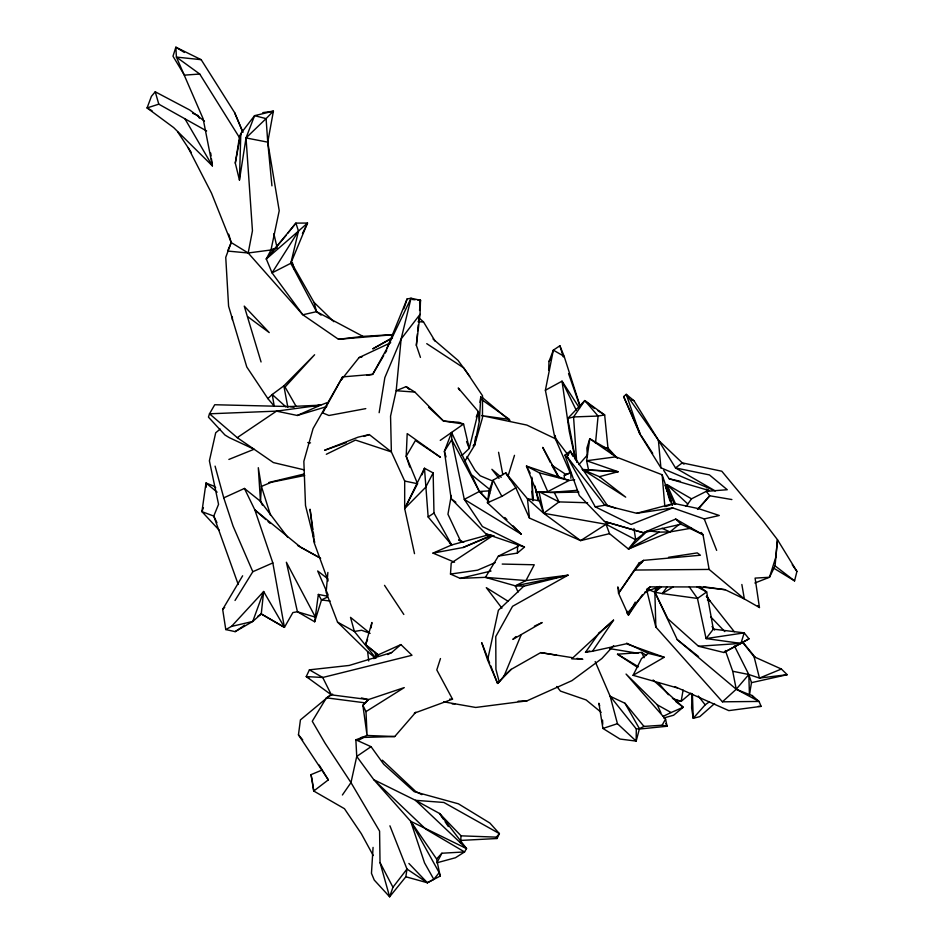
<?xml version="1.0" encoding="UTF-8"?>
<svg xmlns="http://www.w3.org/2000/svg" width="944" height="944" viewBox="0 0 944 944"><rect width="100%" height="100%" fill="white"/><g stroke="black" fill="none" stroke-linecap="round" stroke-linejoin="round"><path stroke-width="1.42" d="M414.51 553.656L404.669 508.533L404.693 481.051L391.371 451.905L390.556 416.151L396.185 390.733L401.129 338.979L411.041 298.221L420.481 300.286L420.056 314.328L416.351 345.327L420.446 357.398M570.872 478.254L570.884 474.372L554.789 437.485L545.384 390.25L553.349 350.141L559.886 345.764L564.158 356.384L580.123 406.262M595.18 661.555L610.154 696.271L636.303 728.957L636.162 741.099L619.984 739.046L602.921 728.449L598.874 703.245L599.711 705.734M235.292 163.076L240.814 133.505L239.41 137.494L235.292 163.076L239.446 180.08L240.814 133.505L254.573 115.664L273.406 111.156L267.754 142.155L271.943 185.85M489.653 663.054L481.723 642.675L487.611 659.974L497.582 683.432L499.258 681.91L495.919 669.343L495.765 636.575L512.557 606.308L568.064 575.167L523.79 586.189L515.306 585.835L485.405 577.362L498.397 556.099L517.395 553.078L517.654 544.499M692.023 693.899L691.61 708.012L693.238 718.301L699.787 716.626L714.584 703.563M548.653 370.036L549.007 361.481L553.349 350.141L564.158 356.384M464.896 461.215L474.49 445.474L479.351 421.048L480.803 396.692L480.059 402.439M287.637 537.242L260.485 501.323L261.405 486.408L258.302 467.705L260.485 501.323L262.42 505.123M373.069 847.417L371.464 873.318L374.237 880.044L389.636 896.8L405.849 876.787L406.982 869.046L389.919 825.811M486.077 577.303L460.176 578.377L450.489 574.07L451.208 563.049L492.166 536.086M460.483 842.98L461.061 835.829L439.538 813.48L415.513 800.323L373.836 779.732L356.738 756.439L355.864 739.813L367.074 735.47L394.745 736.532L415.82 712.201M327.875 572.442L326.14 592.348L337.539 622.131L367.605 651.549L375.688 658.334M416.351 345.327L417.425 333.704M417.685 330.801L418.216 324.984M418.617 320.63L418.888 317.727M419.549 310.458L420.481 300.286L417.803 300.027M754.858 583.003L769.49 577.268L775.071 565.869L777.467 539.708L763.72 521.737L721.794 471.221L682.288 462.879L658.393 440.164L626.25 394.344L623.642 396.586L639.831 434.016L660.894 467.799L715.304 490.963L675.515 467.929L658.393 440.164L660.894 467.799M595.511 443.232L598.083 416.044L584.784 400.586L567.71 418.511L575.651 459.681M225.781 629.565L235.15 631.642L252.744 621.459L261.252 613.942L263.659 591.51L231.469 626.438L225.781 629.565L222.666 609.387L242.632 575.793M327.45 596.183L318.352 594.425L314.682 621.777L297.419 611.771L292.888 612.55L284.427 627.359L261.252 613.942L257.688 616.361M475.599 436.871L474.49 445.474L482.478 417.744L482.514 395.76L463.834 367.971L426.747 343.663M373.21 855.5L361.34 833.717L344.454 808.701L313.738 791.025L328.311 779.862L298.457 734.821L300.428 719.894L330.99 694.536M451.173 435.408L451.61 432.541L479.351 491.482L488.98 501.795M239.446 180.08L246.03 137.93L254.573 115.664L266.09 118.614L273.406 111.156L262.774 112.631M379.146 412.693L384.845 377.612L401.129 338.979L420.056 314.328M371.027 627.925L371.936 622.497L365.552 644.61L376.656 654.003L378.308 654.806L400.905 644.587L411.997 655.278L322.73 677.485L306.245 676.588L309.408 669.839L349.221 665.449L391.63 652.552L400.905 644.587M683.102 690.029L681.167 701.368L674.264 699.705M674.759 686.595L728.815 710.62L761.124 706.36L759.023 701.439L752.014 695.457L749.442 694.631L751.495 682.654L748.804 674.523L734.42 645.956M451.291 495.482L447.952 514.232L460.684 541.278M392.822 334.601L362.98 336.383L316.559 311.673L302.823 314.777L248.189 252.992L252.449 230.773L246.03 137.93L266.09 118.614L267.754 142.155L279.223 210.701L270.987 249.971L266.314 258.975L272.049 272.863L302.823 314.777L338.471 339.285L392.645 334.754M487.611 659.974L498.397 610.272L523.79 586.189M648.847 589.788L654.865 592.183L677.237 639.654L736.237 689.226L759.023 701.439L722.443 701.817L655.844 627.052L654.865 592.183L655.82 587.935M302.446 233.534L307.532 223.055L298.481 231.091L272.049 272.863L290.811 263.293L307.532 223.055L295.909 223.126L298.481 231.091L290.811 263.293L316.559 311.673L321.102 315.119M773.254 567.863L794.577 580.89L796.925 571.415L777.467 539.708L775.803 557.196L769.49 577.268L755.094 578.106L759.448 607.535L744.356 598.944L725.134 589.705L703.622 586.767M657.555 586.979L654.865 592.183L667.845 618.78L698.501 646.251L723.859 652.493L740.946 643.395L744.202 632.869L713.345 629.129L706.065 638.581L740.946 643.395L748.993 638.828L744.202 632.869L706.065 638.581L697.463 598.437L689.297 586.908M314.682 621.777L321.503 599.947L327.533 597.021M508.002 476.201L514.492 455.338M440.47 658.558L436.801 669.933L452.518 699.162L414.322 713.157M403.89 308.782L407.088 298.965L411.041 298.221L386.651 349.044L372.679 374.355L366.98 375.334M419.525 303.048L420.481 300.286M443.55 819.427L439.538 813.48L466.501 848.55L464.566 851.936L425.779 829.151L373.836 779.732L410.687 821.292L436.588 858.981L440.199 876.067L427.384 882.746L406.982 869.046L392.952 887.254L389.636 896.8L380.031 862.556L379.582 831.121L350.979 782.6L325.09 743.235L312.263 721.263L326.412 697.84L332.666 694.147M375.205 658.18L376.656 654.003M228.708 234.183L231.221 242.549L225.746 257.334L228.59 306.186L246.785 366.98L267.872 398.604L274.232 406.144L272.238 394.486L283.861 385.848L314.612 354.755L285.053 387.016L296.168 406.475M422.051 474.797L424.481 468.248L433.154 472.92L433.98 513.04L451.669 544.948L488.614 534.788M203.42 507.648L201.933 511.648L219.22 530.209M476.248 417.036L478.36 411.608L458.229 387.996L459.799 390.438M386.651 349.044L407.088 298.965M367.582 639.607L365.552 644.61L378.308 654.806L373.871 658.7M499.258 681.91L504.238 675.633L520.982 635.288M177.779 132.03L188.151 147.724L211.515 193.19L231.221 242.549L227.61 251.057L248.189 252.992L270.987 249.971L275.908 248.284M460.814 840.42L497.04 838.52L499.388 833.611L489.912 823.074L458.418 803.816L414.204 791.65L383.748 764.286L371.051 746.68L355.864 739.813L359.499 739.801L365.304 736.509M433.154 472.92L425.661 487.281L404.669 508.533L424.481 468.248L428.151 516.946L451.669 544.948L433.001 553.113L454.56 562.223M633.082 675.314L641.519 658.57L648.339 653.378L664.21 657.272L633.082 675.314L677.285 687.916M404.669 508.533L417.555 483.729L406.203 456.271L407.194 433.591L440.459 457.285L415.419 440.494L406.203 456.271L409.814 467.15M635.218 602.119L628.433 615.134L618.544 593.269L617.789 586.908L618.804 589.599M441.886 853.234L436.824 862.816L455.468 857.742L464.566 851.936L441.886 853.234L436.588 858.981M613.541 620.161L598.933 633.153L585.504 652.28L592.454 651.254L613.541 620.161L571.769 658.841L582.814 659.301L577.008 658.381M636.303 728.957L639.442 728.685L643.961 726.408L662.098 725.228L665.544 719.116L626.061 674.063L657.307 704.838L671.113 712.543L683.208 707.233L653.083 679.975M383.712 355.593L372.679 374.355L342.613 376.904L313.066 428.588L303.85 461.321L305.502 505.512L314.73 542.387M385.187 353.091L386.662 350.59M235.021 600.478L252.815 571.722L272.828 562.919L254.821 509.866L244.425 488.449L223.763 497.854L233.026 525.997L252.815 571.722M643.607 560.37L638.958 563.12L618.544 593.269L634.769 570.046L643.607 560.37L700.401 555.225L697.297 552.901L668.517 557.302M617.47 458.418L607.971 448.022L604.656 414.947L584.784 400.586L573.563 416.941L576.713 462.383M642.345 594.814L628.433 615.134L626.91 611.098M549.007 361.481L550.682 359.062M342.401 794.99L350.979 782.6L356.738 756.439L371.051 746.68M686.123 506.326L691.527 498.821L706.313 491.352L727.258 489.724L709.428 474.915L675.515 467.929L682.288 462.879M667.219 586.731L662.275 593.587L654.865 592.183L659.939 587.05M473.109 445.816L475.481 442.689M691.374 528.18L669.91 531.932L628.48 549.03L635.69 539.756L647.572 530.799L628.48 549.03L609.505 533.655L606.072 524.274L543.697 513.276L527.448 498.727L505.701 472.897L493.063 480.201L489.004 490.88L487.458 502.798L521.206 534.162L464.295 499.376L451.763 439.633L451.61 432.541L444.388 451.338L451.173 498.786L486.007 533.962L524.486 547.083L517.395 553.078M286.15 235.351L266.314 258.975L298.481 231.091M287.92 233.121L295.909 223.126L266.314 258.975M390.698 342.719L359.062 357.587L341.362 379.759L342.613 376.904L322.73 412.929L328.913 415.49L365.788 408.622M405.849 876.787L427.384 882.746L433.815 879.336L439.184 872.645L410.687 821.292L466.501 848.55L415.513 800.323L443.881 802.471L499.388 833.611L496.402 837.139L461.061 835.829M365.989 711.599L362.885 705.321L368.349 699.61L404.256 687.598L365.989 711.599L367.074 735.47L362.885 705.321L368.349 699.61L361.399 697.935M204.447 121.092L189.756 110.011L155.241 91.792L151.418 96.323L147.075 107.935L173.637 127.57L212.376 165.873L211.444 158.745M615.547 508.132L607.252 505.311L570.259 451.079L564.925 455.185L567.143 456.778L595.251 506.834L604.856 505.252L636.693 513.3L673.992 503.4L698.678 508.663L709.746 495.777L731.883 499.553M627.064 613.506L650.192 586.861L701.132 586.967L725.134 589.705M578.932 464.601L587.569 454.796M709.404 701.829L705.168 704.826L693.238 718.301L692.412 693.993M697.474 509.394L709.746 495.777L706.313 491.352M613.671 645.637L601.883 658.523L571.958 680.636L526.953 700.861L475.717 707.457L443.692 701.829M556.665 655.148L540.688 652.623L511.164 669.379L497.582 683.432L490.715 665.768M222.666 609.387L224.684 607.393M462.005 455.374L469.262 448.412L478.36 411.608L479.351 421.048M267.872 398.604L272.238 394.486L286.02 406.97M722.443 701.817L736.237 689.226L748.804 674.523L759.46 678.075L787.213 674.689L781.384 669.036L754.091 656.764L742.397 641.967M515.967 636.563L512.84 639.407L542.151 622.544L534.387 626.155M504.238 675.633L511.164 669.379M690.843 693.156L681.167 701.368L672.435 698.466M220.2 429.083L215.704 432.765L209.391 460.825L218.56 504.332L213.757 516.085L238.23 584.478M654.865 592.183L661.366 586.849M649.012 530.965L659.136 532.121L669.91 531.932L679.043 524.51M598.933 633.153L600.596 631.949M440.258 440.364L463.575 424.045L469.262 448.412L466.56 441.556M646.557 589.339L650.192 586.861M235.15 631.642L244.649 625.199M304.228 469.876L273.371 462.572L254.113 449.25L229.286 437.638L224.943 434.995L208.435 417.106L209.509 413.802L276.498 411.136L297.277 415.466L320.594 405.153L289.997 406.557L214.725 404.74L209.509 413.802L237.239 437.638L276.498 411.136L320.594 405.153L327.379 402.545M428.151 516.946L433.98 513.04M610.143 522.705L606.072 524.274L580.607 540.617L529.431 518.067L515.849 487.836L505.701 472.897L510.68 479.989M673.332 586.79L662.275 593.587L697.463 598.437L706.678 591.947L700 586.979M501.889 496.355L493.063 480.201L487.458 502.798L501.889 496.355L515.849 487.836M392.374 337.74L372.75 348.879L392.456 337.964M628.48 549.03L659.136 532.121M545.384 390.25L562.022 381.175L579.51 408.127M723.859 652.493L748.993 638.828M489.57 493.677L489.004 490.88L479.351 491.482L464.295 499.376L482.419 526.551L524.486 547.083M387.748 654.57L391.63 652.552M515.306 585.835L525.985 580.548L568.064 575.167L515.306 585.835L518.079 592.1M498.397 556.099L518.067 546.423M326.317 454.276L355.499 440.069L391.371 451.905L369.305 434.57L358.165 437.143L324.594 450.264L346.271 442.653M663.148 716.343L671.113 712.543M270.987 249.971L277.147 247.871L273.866 233.723M433.001 553.113L463.091 547.508L491.293 535.319M495.116 562.648L477.534 570.188L450.489 574.07M741.854 584.489L744.356 598.944L709.121 569.433L703.032 534.729L675.739 519.07L643.312 532.746L604.467 521.454L579.309 495.541L564.925 455.185M414.864 392.079L406.168 386.615L396.185 390.733L414.864 392.079L443.503 421.036L463.575 424.045L459.02 422.357L443.503 421.036L428.576 407.265M463.091 547.508L490.974 535.98M312.252 780.759L313.738 791.025L311.024 774.635L321.845 770.151M781.384 669.036L759.46 678.075L754.091 656.764M228.873 459.445L254.113 449.25L237.239 437.638M698.678 508.663L719.269 515.483L704.248 518.929L672.753 507.907L631.099 524.427L595.251 506.834M665.933 506.562L673.992 503.4M564.394 479.328L564.288 475.139L571.132 472.46M644.752 592.207L659.738 586.448M363.888 436.47L369.305 434.57M564.288 475.139L570.66 472.92M491.033 571.049L460.176 578.377M602.921 728.449L617.435 723.682L636.162 741.099L639.442 728.685L624.987 703.268L610.154 696.271L617.435 723.682M206.63 130.956L158.793 104.17L147.075 107.935L152.031 110.719M585.504 652.28L589.658 650.959M297.277 415.466L326.73 406.604M663.715 718.006L673.603 715.233L683.208 707.233L675.562 701.38M567.71 418.511L573.563 416.941L598.083 416.044L604.656 414.947L597.823 410.64M582.129 469.428L618.143 471.729L583.073 469.852L599.44 476.673L618.143 471.729L586.602 460.743L589.788 438.759L607.263 448.837L612.432 454.088M304.133 474.018L268.875 482.478M609.505 533.655L580.607 540.617L543.697 513.276L536.145 491.907L554.293 492.579L578.873 492.084M231.469 626.438L252.744 621.459L263.659 591.51L284.427 627.359L261.252 613.942M701.274 532.463L703.032 534.729L681.061 524.203L643.312 532.746L604.467 521.454M751.495 682.654L787.213 674.689M359.062 357.587L361.93 356.95M592.454 651.254L626.368 643.773L664.21 657.272M304.652 475.493L271.53 482.207L261.405 486.408L270.574 515.306M638.958 563.12L641.778 562.565M636.693 513.3L672.753 507.907M672.352 505.087L662.145 474.761L615.818 456.837L586.602 460.743L588.714 470.702M338.471 339.285L362.98 336.383M574.66 479.8L569.126 480.449L539.496 472.909L526.469 466.1L536.888 492.544M309.431 406.345L315.013 405.743M317.809 405.448L320.594 405.153M640.032 728.969L667.078 726.255L665.544 719.116M550.104 492.426L577.492 490.314M239.41 137.494L199.739 74.033L184.434 75.142L172.988 56.215L175.855 47.2L201.178 59.684L234.596 112.584L242.962 132.408M637.519 667.349L617.506 654.216L641.684 652.422L646.392 655.443M698.501 646.251L740.946 643.395M452.188 703.917L455.114 703.787M518.15 701.203L526.953 700.861M361.092 737.488L394.745 736.532M634.769 570.046L709.121 569.433M758.268 706.383L761.124 706.36M449.639 699.138L452.518 699.162M502.208 564.064L534.257 564.772L525.985 580.548L485.405 577.362M607.252 505.311L604.856 505.252L567.143 456.778L570.259 451.079L572.878 456.247M587.593 502.751L559.025 501.901L538.93 491.576L543.697 513.276L559.025 501.901L554.293 492.579M536.145 491.907L547.308 492.32M418.027 321.727L423.526 321.963L435.113 341.162M412.445 299.496L415.124 299.755M201.178 59.684L176.41 57.088L175.855 47.2L184.375 52.463M307.744 442.583L310.517 442.878M330.164 601.045L321.503 599.947L318.352 594.425M308.865 677.922L306.245 676.588L331.368 694.843L368.349 699.61M326.412 697.84L365.599 702.914M603.735 447.385L607.971 448.022M540.688 652.623L572.406 657.673M289.997 406.557L294.115 407.23M609.753 648.646L638.061 653.283M540.11 500.981L527.448 498.727L529.431 518.067M246.03 137.93L267.754 142.155M725.358 650.522L732.721 671.255L748.804 674.523L749.442 694.631M662.098 725.228L667.078 726.255L665.85 723.576M404.693 481.051L417.555 483.729M663.691 470.324L669.19 478.785L680.447 481.334M486.007 533.962L494.278 535.968M669.19 478.785L708.885 490.491L706.383 489.145M370.119 633.365L361.635 630.273L354.378 631.442L337.539 622.131M446.016 456.955L444.388 451.338L451.763 439.633L479.351 491.482L482.006 492.473M631.43 399.701L634.014 400.74L659.891 442.535M707.386 599.912L710.018 600.986L734.302 631.725M748.12 694.088L736.237 689.226L732.721 671.255M192.67 113.292L197.992 115.487L199.361 118.083M493.393 481.334L480.201 475.788L475.068 470.313L466.997 456.554M463.775 542.186L458.642 539.85L462.324 542.234M662.027 528.298L669.91 531.932M626.627 643.159L648.339 653.378M606.072 524.274L635.69 539.756L633.967 528.475M421.838 794.647L415.572 791.367L382.367 760.191M696.766 586.637L706.678 591.947L713.345 629.129M320.641 558.282L300.876 547.378L254.821 509.866L265.83 519.566M297.513 545.42L319.202 557.467M309.408 669.839L322.73 677.485L331.368 694.843M691.527 498.821L666.901 484.555L669.921 495.116L674.736 504.19M617.506 654.216L638.356 666.747M681.58 462.631L684.046 464.129M231.221 242.549L248.189 252.992M508.014 601.21L486.302 587.652L501.925 608.172M583.073 469.852L625.695 497.146L599.44 476.673M566.282 474.702L551.662 465.097L558.765 477.617M464.448 847.169L466.501 848.55M615.818 456.837L589.788 438.759L586.897 448.058L587.357 456.66M482.101 399.914L509.559 419.443L481.617 415.596L526.846 425.071L554.871 438.488L556.984 440.435M199.739 74.033L176.41 57.088L203.137 118.802L212.376 165.873L184.882 118.72M247.824 316.736L269.229 332.583L244.248 306.116L261.063 361.965M451.173 498.786L455.846 502.255M775.071 565.869L794.577 580.89M327.993 578.955L317.68 570.967L328.17 595.086M677.237 639.654L698.548 656.564M215.728 487.788L213.486 485.995L205.993 483.021L201.933 511.648L213.757 516.085L216.967 522.705M244.425 488.449L260.485 501.323M472.319 475.363L490.644 490.196M369.033 632.48L350.519 617.352L354.378 631.442L375.806 658.074M217.132 492.154L205.993 483.021L206.252 487.187M634.014 400.74L626.25 394.344L639.831 434.016M584.784 400.586L594.401 408.492M601.163 712.319L586.106 699.929L560.465 691.102L556.807 686.477M482.242 397.448L510.114 420.941M433.048 339.002L458.076 360.443L469.723 376.349M501.24 477.322L491.883 469.298L499.022 478.372M449.509 543.071L451.669 544.948M268.025 521.513L270.232 523.448M420.245 319.001L423.526 321.963M406.168 386.615L409.377 389.565M687.798 503.966L666.901 484.555L675.609 504.12M675.739 519.07L681.061 524.203M291.177 262.243L314.069 302.446L333.857 321.692M285.053 387.016L283.861 385.848L287.873 407.442M479.351 491.482L488.544 500.851M504.875 517.501L506.916 519.589M513.04 525.832L521.206 534.162M757.572 605.6L759.448 607.535M408.894 863.453L427.384 882.746M710.631 616.727L724.78 631.571M298.457 734.821L302.717 739.884M752.014 695.457L753.843 697.64M658.287 682.583L668.423 694.737M742.456 641.837L755.212 657.284M624.987 703.268L643.961 726.408M706.313 596.407L710.018 600.986L706.643 596.16M698.265 695.999L705.168 704.826M554.789 437.485L568.123 455.067M712.024 626.545L714.596 630.061M792.252 564.76L796.925 571.415M699.893 586.519L701.581 588.926M445.143 821.799L448.353 826.566M384.527 585.351L403.831 614.461M188.151 147.724L191.384 152.621M640.929 435.243L652.705 453.391M319.131 764.994L328.311 779.862M433.815 879.336L424.54 862.887L410.687 821.292M558.883 477.039L542.741 447.362L550.387 462.56M530.174 473.156L526.469 466.1L569.126 480.449L547.721 491.659L539.496 472.909M380.031 862.556L392.952 887.254M576.277 410.251L562.022 381.175L569.267 431.349L575.462 459.693M657.307 704.838L660.965 712.873M496.402 837.139L497.04 838.52M641.684 652.422L644.079 657.697M623.642 396.586L640.339 433.91M234.596 112.584L242.514 131.381M704.248 518.929L716.661 550.387M328.123 580.938L314.033 542.34L310.057 509.217L312.901 529.407M672.293 505.241L665.154 485.039L667.172 491.765M568.548 373.576L579.982 406.345M559.886 345.764L563.308 356.915M292.333 262.491L294.434 269.453M667.986 494.444L670.016 501.17M439.184 872.645L440.199 876.067M155.241 91.792L158.793 104.17M215.079 466.135L223.763 497.854M314.069 302.446L316.559 311.673M374.969 652.387L376.007 656.458M646.782 590.248L655.844 627.052M535.071 486.03L538.045 500.414M311.024 774.635L312.016 779.532M498.574 452.282L502.845 474.714M272.828 562.919L284.427 627.359M555.202 435.491L555.65 438.335M313.302 532.286L313.915 536.617M210.701 153.046L211.078 155.89M367.605 651.549L368.738 660.965M662.145 474.761L664.847 506.562M531.909 477.227L532.711 500.096M532.086 491.293L532.628 499.777M602.555 720.13L602.732 724.284M532.133 478.974L532.935 500.91M232.354 316.96L232.377 319.863M315.402 617.152L297.419 611.771L286.374 562.246L315.402 617.152"/></g></svg>
